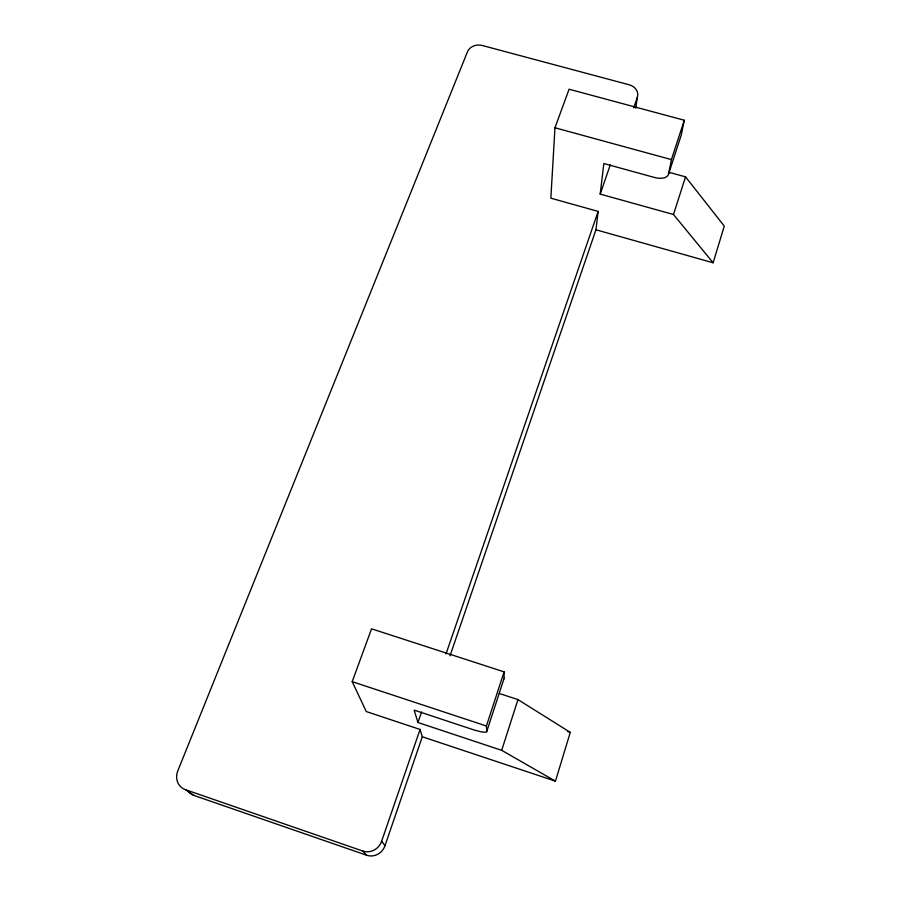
<?xml version="1.0" encoding="UTF-8"?>
<svg xmlns="http://www.w3.org/2000/svg" width="901" height="901" viewBox="0 0 901 901"><rect width="100%" height="100%" fill="white"/><g stroke="black" fill="none" stroke-linecap="round" stroke-linejoin="round"><path stroke-width="1.35" d="M499.267 693.477L517.951 699.593L570.288 732.367L555.444 781.156L501.688 750.33L417.94 722.501L414.145 710.112L472.293 729.371A15.587 2.512 19 0 0 486.754 731.533L504.087 678.385L504.098 671.864L371.55 628.808L352.201 681.663L366.29 711.553L420.057 729.45L422.299 736.77L384.997 845.679A14.968 14.225 -70.2 0 1 366.617 855.229L194.109 795.493L185.482 789.704A15.249 14.022 -52.2 0 1 177.756 770.997L467.461 51.796A11.769 9.776 -1.4 0 1 482.317 45.5L629.146 84.773A11.961 10.024 4.9 0 1 637.322 97.376L635.723 108.21M669.432 172.44L685.548 176.855L724.28 226.106L713.13 262.777L673.486 214.494L600.19 194.109L603.839 163.531L654.464 177.463A13.324 7.163 17.4 0 0 668.576 173.972L681.246 135.116L684.287 120.25L569.083 89.222L554.971 127.773L550.849 198.175L598.129 211.408L595.944 229.778L450.016 655.827M668.576 173.972L671.436 159.601L684.287 120.25M501.688 750.33L517.951 699.593M673.486 214.494L685.548 176.855M486.754 731.533L486.416 726.003L504.098 671.864M185.482 789.704L362.731 851.028A15.385 14.619 -69.3 0 0 381.63 841.219L420.057 729.45M445.995 653.98L598.129 211.408M633.718 107.883L637.322 97.376M417.94 722.501L421.567 711.981M600.19 194.109L610.259 164.917M554.971 127.773L671.436 159.601M595.944 229.778L713.13 262.777M567.63 731.488L570.288 732.367M352.201 681.663L486.416 726.003M422.299 736.77L555.444 781.156M362.731 851.028L366.617 855.229M381.63 841.219L384.997 845.679M194.109 795.493A14.833 13.673 -53 0 1 188.32 791.393M504.087 678.385A15.373 3.03 18.9 0 1 503.591 679.039"/></g></svg>
